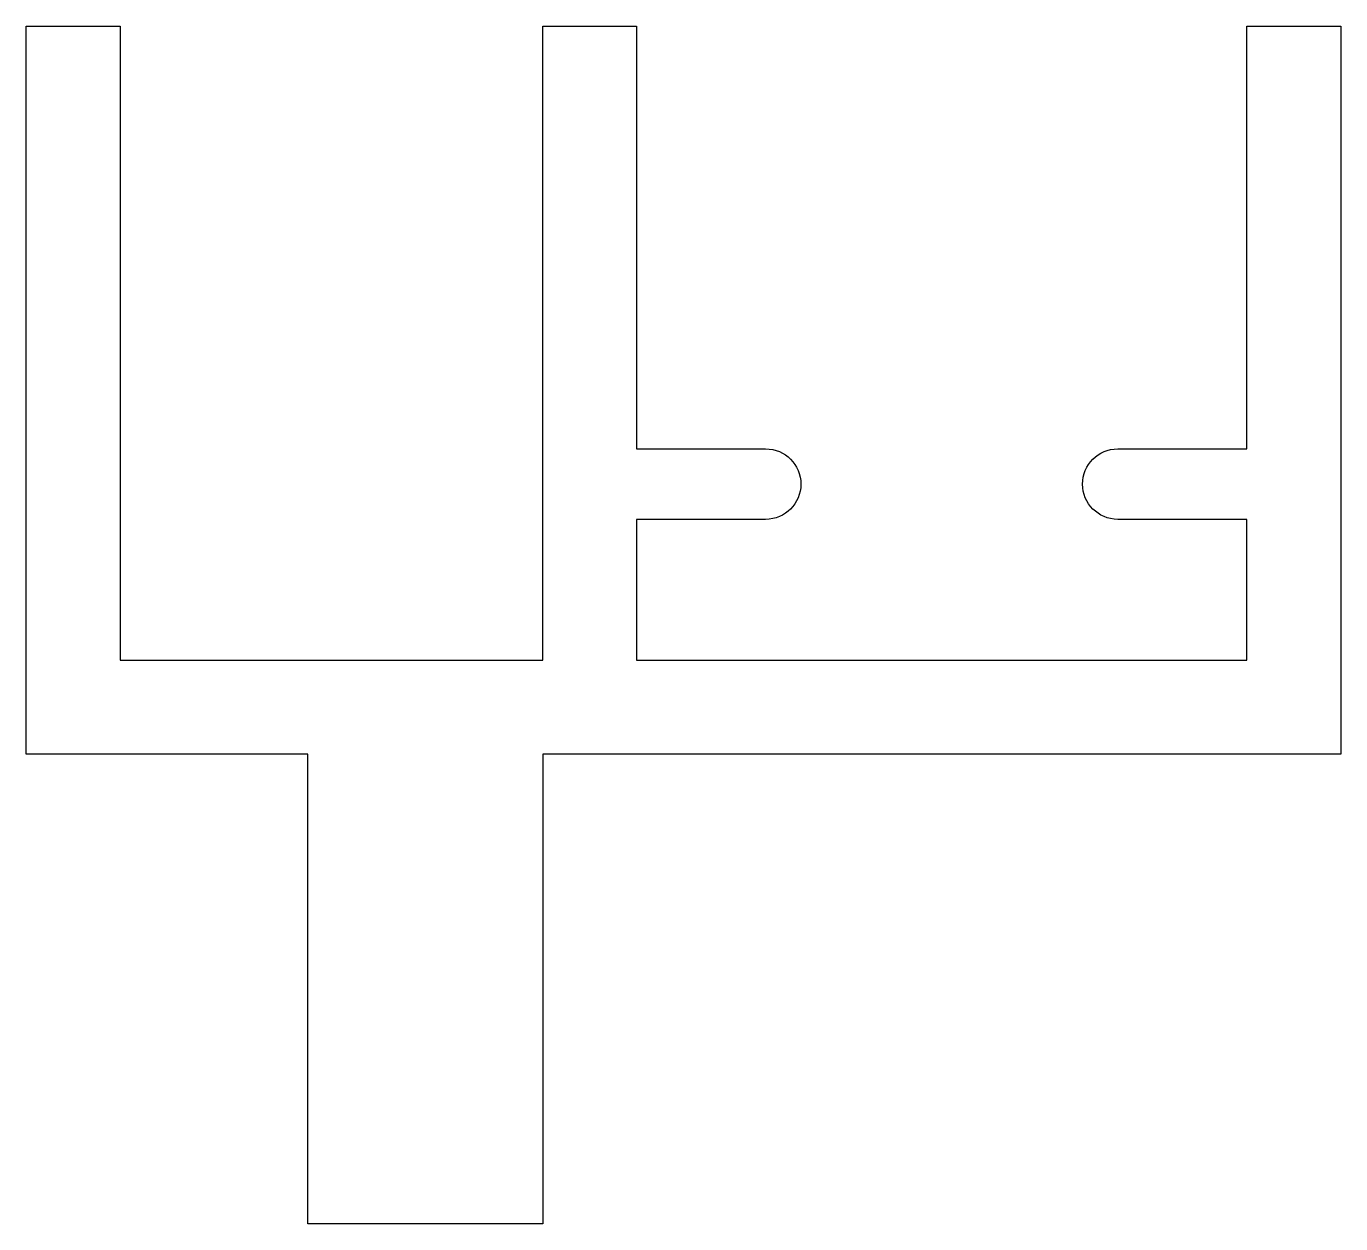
# Model space of a CAD drawing. Extents: x 165.2 to 193.2, y 211.7 to 237.2.
import ezdxf

# ---------------------------------------------------------------- set-up
doc = ezdxf.new("R2010")
doc.units = 0
doc.layers.get('0').update_dxf_attribs({"linetype": 'CONTINUOUS'})

msp = doc.modelspace()

# ---------------------------------------------------------------- linework, layer by layer
at = {"color": 7}
msp.add_lwpolyline([(176.218, 237.166), (178.218, 237.166), (178.218, 228.166), (180.968, 228.166, -1), (180.968, 226.666), (178.218, 226.666), (178.218, 223.666), (191.218, 223.666), (191.218, 226.666), (188.468, 226.666, -1), (188.468, 228.166), (191.218, 228.166), (191.218, 237.166), (193.218, 237.166), (193.218, 221.666), (176.218, 221.666), (176.218, 211.666), (171.218, 211.666), (171.218, 221.666), (165.218, 221.666), (165.218, 237.166), (167.218, 237.166), (167.218, 223.666), (176.218, 223.666)], format="xyb", close=True, dxfattribs=at)

doc.saveas('drawing.dxf')
